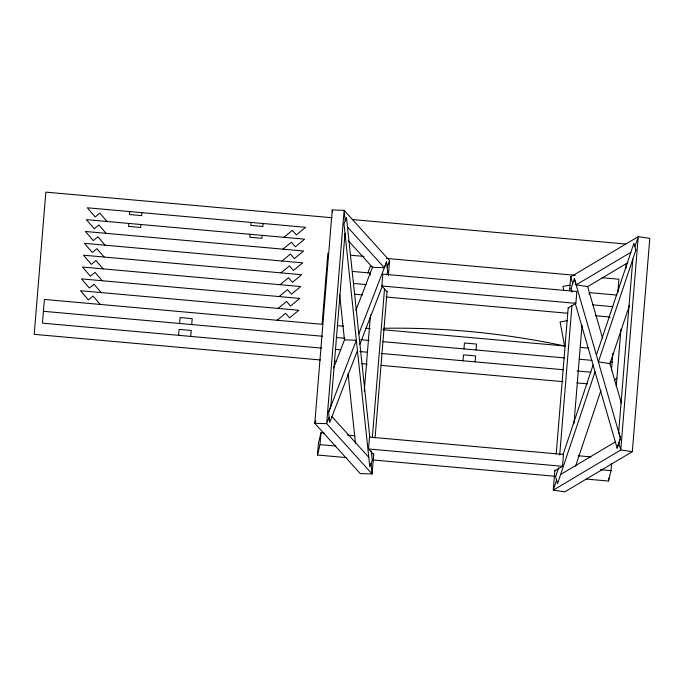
<?xml version="1.0" encoding="UTF-8"?>
<svg xmlns="http://www.w3.org/2000/svg" width="684" height="684" viewBox="0 0 684 684"><rect width="100%" height="100%" fill="white"/><g stroke="black" fill="none" stroke-linecap="round" stroke-linejoin="round"><path stroke-width="1.03" d="M128.789 223.429L128.549 226.395L140.673 227.481L140.913 224.514M129.763 211.578L129.515 214.545L141.648 215.631L141.887 212.664M178.627 335.331L179.105 329.397L191.238 330.483L190.75 336.408M179.593 323.472L180.08 317.547L192.204 318.633L191.717 324.558M250.053 234.279L249.805 237.237L261.938 238.323L262.177 235.364M251.019 222.428L250.78 225.387L262.904 226.472L263.152 223.514M327.901 253.183L322.078 324.284L44.392 299.447L42.442 323.147L321.489 348.105M388.375 275.481L389.598 260.63L344.129 210.33L332.253 209.962L314.777 423.276L360.246 473.567L372.122 473.935L373.772 453.774M346.155 457.579L317.479 455.014L318.445 443.164L320.984 432.758L324.156 433.04M317.479 455.014L320.009 444.609L320.984 432.758M345.001 233.355L330.842 406.211L328.577 412.067L329.705 422.456L357.45 350.601M370.121 275.002L370.283 273.027L352.303 271.42M364.239 391.154L370.497 314.802M373.703 454.68L368.514 448.952L369.488 437.093L563.505 454.45L562.53 466.308L554.835 470.883M387.05 291.735L381.86 285.998L382.835 274.147L576.851 291.504L575.885 303.354L568.182 307.937M372.387 437.127L384.545 288.665M375.08 437.854L387.076 291.401M462.983 360.767L463.461 354.842L475.594 355.928L475.106 361.853M463.949 348.917L464.436 342.992L476.56 344.078L476.073 350.003M554.912 469.976L553.262 490.146L564.804 491.864L632.324 451.679L649.8 238.365L638.249 236.647L570.73 276.832L569.601 290.623M556.212 454.065L568.207 307.603M559.709 454.954L571.952 305.432M573.953 423.806L582.033 325.182M589.24 294.607L589.403 292.632L616.9 295.086M611.487 370.07L612.855 353.286M617.814 292.812L618.926 279.217L601.929 277.695M586.197 479.056L608.504 481.049L608.743 478.09M616.25 386.417L620.944 329.107M625.903 268.615L626.339 263.306M608.504 481.049L611.034 470.643L611.607 463.735M632.845 259.108L618.687 431.963L620.482 438.179L617.139 448.14L575.133 302.986M570.995 288.674L574.363 278.653L576.167 284.869L587.71 286.587L627.835 262.716M558.648 467.728L555.613 476.782L557.58 483.588L595.046 371.857M563.035 454.638L593.079 365.051M596.414 355.09L633.931 243.205L635.872 250.062M556.596 480.185L553.262 490.146L620.781 449.961L632.324 451.679M634.914 246.608L638.249 236.647L620.781 449.961L618.815 443.155M635.898 250.002L598.38 361.896L609.931 363.614L621.397 403.295M575.569 466.103L600.988 390.282M609.803 363.999L629.46 305.363M617.096 448.165L620.439 438.205L574.338 278.713M367.847 273.019L370.395 266.042L372.31 266.726M333.63 367.966L344.762 339.119M355.894 310.279L372.404 267.512M315.837 420.532L314.777 423.276L326.661 423.644L372.122 473.935L371.019 463.581M348.344 240.683L372.438 267.333L384.314 267.709L386.571 261.852L387.683 272.275M328.611 412.101L356.347 340.247L344.471 339.871L339.649 294.411M358.818 333.843L386.588 261.921M329.132 417.24L326.661 423.644L344.129 210.33L345.232 220.693M387.127 267.034L389.598 260.63M359.921 344.197L382.741 285.083M386.93 274.25L387.674 272.206M283.92 237.305L292.384 230.346L296.326 234.92L305.586 227.31L87.321 207.782L95.204 216.931L99.838 213.126L107.046 221.488M282.945 249.156L291.41 242.196L295.36 246.77L304.619 239.161L86.346 219.632L94.238 228.781L98.864 224.976L106.08 233.338M281.979 261.006L290.443 254.046L294.385 258.62L303.645 251.011L85.38 231.483L93.263 240.631L97.897 236.826L105.105 245.188M281.004 272.856L289.469 265.896L293.419 270.471L302.679 262.861L84.406 243.333L92.297 252.482L96.923 248.677L104.139 257.039M280.038 284.715L288.503 277.755L292.444 282.321L301.704 274.712L83.439 255.183L91.323 264.332L95.957 260.527L103.164 268.889M279.063 296.565L287.528 289.606L291.478 294.18L300.738 286.562L82.465 267.034L90.356 276.182L94.982 272.377L102.198 280.739M278.097 308.416L286.562 301.456L290.503 306.03L299.763 298.412L81.499 278.884L89.382 288.032L94.016 284.228L101.223 292.59M277.123 320.266L285.587 313.306L289.537 317.88L298.797 310.262L80.524 290.734L88.416 299.883L93.041 296.078L100.257 304.44M614.625 379.936L616.942 378.038M576.167 284.869L630.879 252.311M560.632 474.482L615.344 441.924M569.969 285.185L562.992 286.357L563.778 290.546M567.062 320.736L560.085 321.916L564.599 345.984A785.001 765.789 13.7 0 0 383.835 328.277M332.091 217.743L45.845 192.136L34.2 334.348L320.437 359.955M352.303 219.547L625.774 244.017M350.208 255.175L364.016 256.414M386.315 258.407L575.381 275.319M353.448 283.458L366.137 284.595M381.86 285.998L575.885 303.354M592.669 304.859L612.753 306.654M354.192 294.154L362.682 294.915M386.05 297.01L567.677 313.255M595.294 315.726L610.162 317.06M337.229 325.644L343.599 326.208M365.88 328.2L370.129 328.585M382.86 329.722L565.352 346.053M580.212 347.378L588.702 348.139M43.417 311.297L322.472 336.254M336.263 337.494L344.753 338.255M360.665 339.674L369.155 340.435M382.946 341.667L564.385 357.903M579.237 359.228L591.968 360.365M610.008 361.981L612.129 362.169M335.314 349.344L340.632 349.823M359.784 351.533L367.231 352.2M381.065 353.44L563.325 369.745M577.151 370.976L590.967 372.216M334.271 361.186L336.4 361.383M361.939 363.666L367.257 364.136M381.091 365.376L563.052 381.655M576.886 382.895L587.522 383.844M347.421 435.127L354.816 435.785M578.177 455.766L590.865 456.903M320.009 444.609L335.87 446.028M368.514 448.952L562.53 466.308M600.466 469.694L611.034 470.643M372.703 459.956L555.391 476.303M347.472 226.951L384.314 267.709M331.937 416.565L368.779 457.322M587.65 286.545L602.664 338.486M570.73 276.832L572.696 283.629M571.029 288.614L572.055 292.162M369.779 437.05L346.463 217.486L344.001 223.95L369.787 466.787L372.258 460.383L371.25 450.841M332.253 209.962L332.475 212.031M348.036 373.464L355.441 443.172"/></g></svg>
